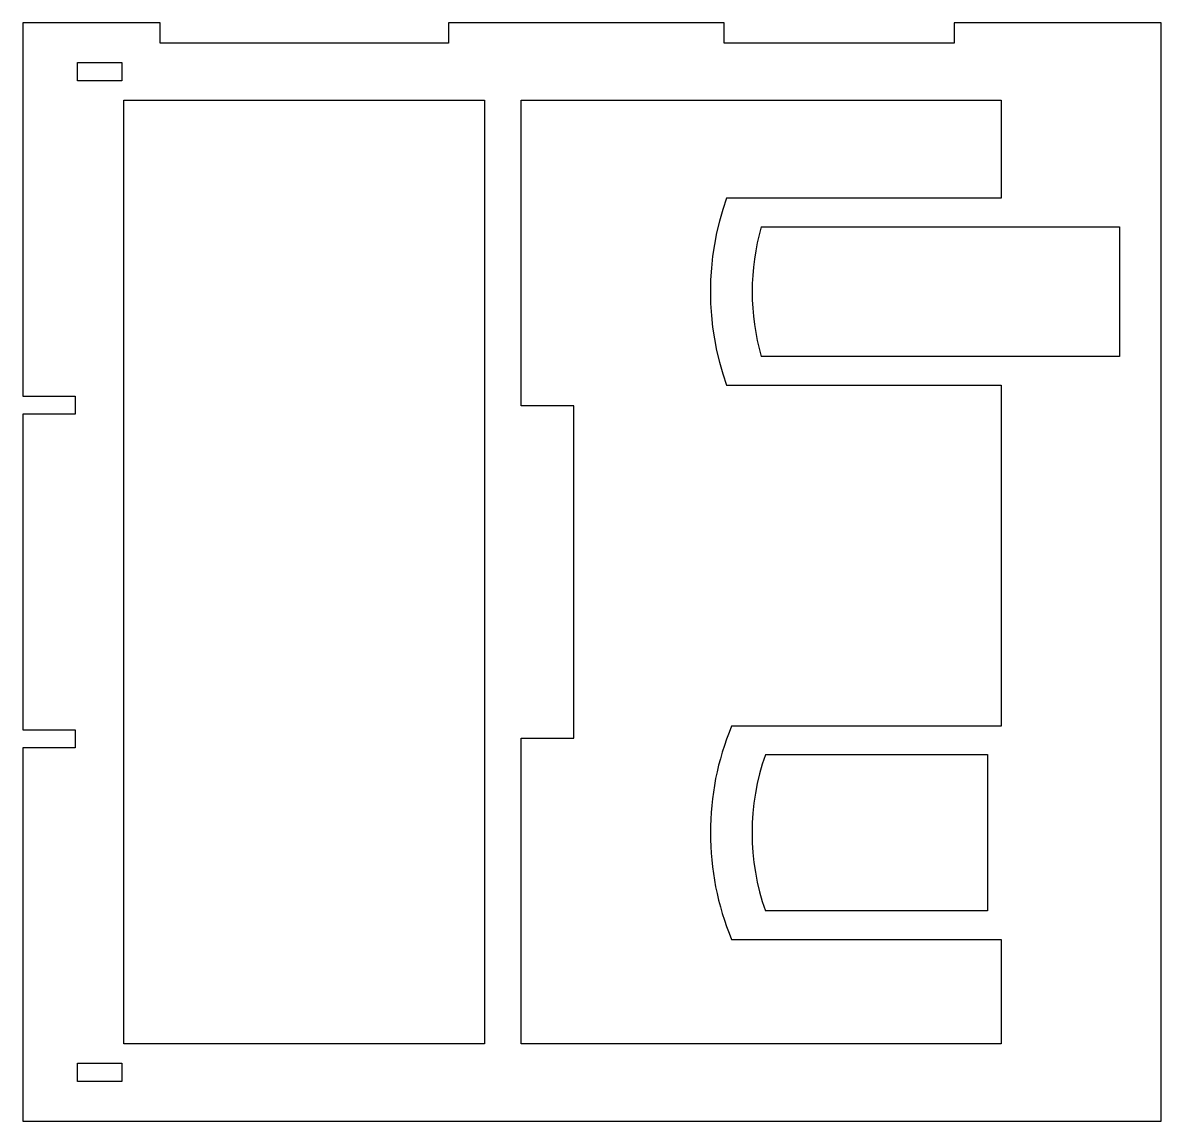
# Model space of a CAD drawing. Header units: millimetres. Extents: x -19.6 to 19.6, y -18.9 to 18.9.
import ezdxf

# ---------------------------------------------------------------- set-up
doc = ezdxf.new("R2010")
doc.units = ezdxf.units.MM
doc.layers.get('0').update_dxf_attribs({"linetype": 'CONTINUOUS'})

msp = doc.modelspace()

# ---------------------------------------------------------------- linework, layer by layer
for p, q in [((-14.872, 18.919), (-19.606, 18.919)), ((-19.606, 18.919), (-19.606, 6.058)), ((-14.872, 18.219), (-14.872, 18.919)), ((4.551, 18.919), (-4.947, 18.919)), ((-4.947, 18.919), (-4.947, 18.219)), ((4.551, 18.219), (4.551, 18.919)), ((19.606, 18.919), (12.476, 18.919)), ((12.476, 18.919), (12.476, 18.219)), ((19.606, -18.919), (19.606, 18.919)), ((-4.947, 18.219), (-14.872, 18.219)), ((12.476, 18.219), (4.551, 18.219)), ((-17.722, 16.924), (-17.722, 17.549)), ((-17.722, 17.549), (-16.197, 17.549)), ((-16.197, 17.549), (-16.197, 16.924)), ((-16.197, 16.924), (-17.722, 16.924)), ((-16.122, -16.253), (-16.122, 16.253)), ((-16.122, 16.253), (-3.697, 16.253)), ((-3.697, 16.253), (-3.697, -16.253)), ((-2.44, 5.719), (-2.44, 16.253)), ((-2.44, 16.253), (14.092, 16.253)), ((14.092, 16.253), (14.092, 12.874)), ((14.092, 12.874), (4.633, 12.874)), ((5.828, 11.89), (18.167, 11.89)), ((18.167, 11.89), (18.167, 7.419)), ((18.167, 7.419), (5.828, 7.419)), ((4.633, 6.435), (14.092, 6.435)), ((14.092, 6.435), (14.092, -5.308)), ((-19.606, 6.058), (-17.797, 6.058)), ((-17.797, 6.058), (-17.797, 5.433)), ((-0.622, 5.719), (-2.44, 5.719)), ((-0.622, -5.719), (-0.622, 5.719)), ((-17.797, 5.433), (-19.606, 5.433)), ((-19.606, 5.433), (-19.606, -5.433)), ((-19.606, -5.433), (-17.797, -5.433)), ((-17.797, -5.433), (-17.797, -6.058)), ((14.092, -5.308), (4.809, -5.308)), ((-2.44, -16.253), (-2.44, -5.719)), ((-2.44, -5.719), (-0.622, -5.719)), ((-17.797, -6.058), (-19.606, -6.058)), ((-19.606, -6.058), (-19.606, -18.919)), ((5.972, -6.292), (13.622, -6.292)), ((13.622, -6.292), (13.622, -11.675)), ((13.622, -11.675), (5.972, -11.675)), ((4.809, -12.659), (14.092, -12.659)), ((14.092, -12.659), (14.092, -16.253)), ((-3.697, -16.253), (-16.122, -16.253)), ((14.092, -16.253), (-2.44, -16.253)), ((-17.722, -17.549), (-17.722, -16.924)), ((-17.722, -16.924), (-16.197, -16.924)), ((-16.197, -16.924), (-16.197, -17.549)), ((-16.197, -17.549), (-17.722, -17.549)), ((-19.606, -18.919), (19.606, -18.919))]:
    msp.add_line(p, q)
for centre, radius, start, end in [((13.659, 9.655), 9.583, 160.3702, 199.6298), ((13.659, 9.655), 8.144, 164.0706, 195.9294), ((13.659, -8.984), 9.583, 157.4459, 202.5541), ((13.659, -8.984), 8.144, 160.7023, 199.2977)]:
    msp.add_arc(centre, radius, start, end)

doc.saveas('drawing.dxf')
